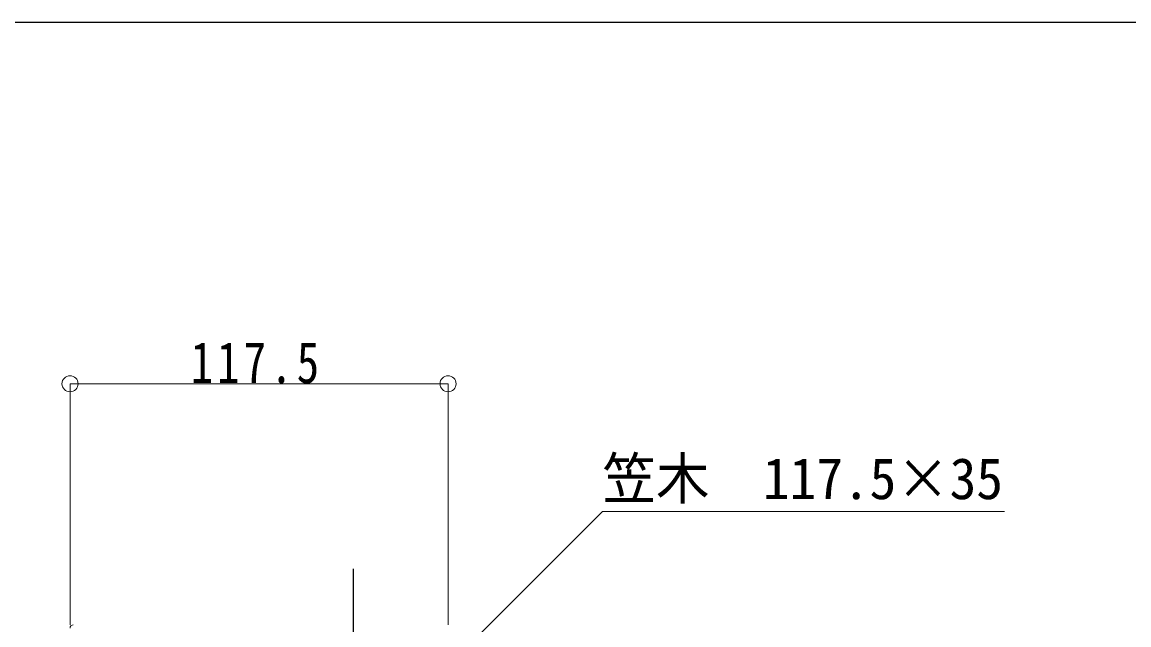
# Model space of a CAD drawing. Units: millimetres at full size, sheet at 1:5; details may follow other scales. Extents: x -1050 to 1050, y -742 to 742.
# Drawn here: x -682.9 to -338.9, y 495 to 682.5 of the extents above; entities that cross this region are included whole.
import ezdxf
from ezdxf.enums import TextEntityAlignment as Align

# ---------------------------------------------------------------- set-up
doc = ezdxf.new("R2010")
doc.units = ezdxf.units.MM
doc.header["$LTSCALE"] = 5
doc.linetypes.add('CHAIN1', pattern=[8, 5, -1, 1, -1])
doc.layers.add('0-0_通り芯', color=7, linetype='CHAIN1')
doc.layers.add('1-5_図枠1_1', color=7, linetype='Continuous')
for name, color, linetype, lineweight in [('0-3_寸法', 54, 'Continuous', 20), ('0-4_手摺部材', 92, 'Continuous', 20), ('0-9_文字', 3, 'Continuous', 20)]:
    doc.layers.add(name, color=color, linetype=linetype, lineweight=lineweight)
doc.styles.add('ＭＳ ゴシック', font='')
doc.styles.get('ＭＳ ゴシック').set_extended_font_data('MS Gothic')

# ---------------------------------------------------------------- blocks, each defined once
blk = doc.blocks.new('dimension_origin')
at = {"color": 0, "linetype": 'Continuous', "lineweight": -2}
blk.add_circle((0, 0), 1.25, dxfattribs=at)

msp = doc.modelspace()

# ---------------------------------------------------------------- linework, layer by layer
at = {"layer": '0-0_通り芯'}
msp.add_line((-580, 512.406), (-580, -449.293), dxfattribs=at)
at = {"layer": '0-3_寸法'}
for p, q in [((-668, 570), (-550.5, 570)), ((-668, 495), (-668, 570)), ((-550.5, 495), (-550.5, 570))]:
    msp.add_line(p, q, dxfattribs=at)
at = {"layer": '0-4_手摺部材'}
msp.add_arc((-666.999, 494), 1, 89.28387, 180, dxfattribs=at)
at = {"layer": '0-9_文字'}
msp.add_lwpolyline([(-550.5, 482.26), (-502.5, 530.26), (-377.5, 530.26)], dxfattribs=at)
at = {"layer": '1-5_図枠1_1'}
msp.add_line((-990, 682.5), (703.535, 682.5), dxfattribs=at)

# ---------------------------------------------------------------- block references
at = {"layer": '0-3_寸法', "xscale": 2, "yscale": 2, "rotation": 180}
msp.add_blockref('dimension_origin', (-668, 570), dxfattribs=at)
at = {"layer": '0-3_寸法', "xscale": 2, "yscale": 2}
msp.add_blockref('dimension_origin', (-550.5, 570), dxfattribs=at)

# ---------------------------------------------------------------- texts
at = {"layer": '0-3_寸法', "insert": (-630.5, 570), "char_height": 12.83, "attachment_point": 7, "style": 'ＭＳ ゴシック'}
msp.add_mtext('\\T1.18;\\W0.8;117.5', dxfattribs=at)
at = {"layer": '0-9_文字', "style": 'ＭＳ ゴシック', "width": 0.95}
msp.add_text('笠木\u3000117.5×35', height=12.83, dxfattribs=at).set_placement((-502.5, 530.26), align=Align.BOTTOM_LEFT)

doc.saveas('drawing.dxf')
